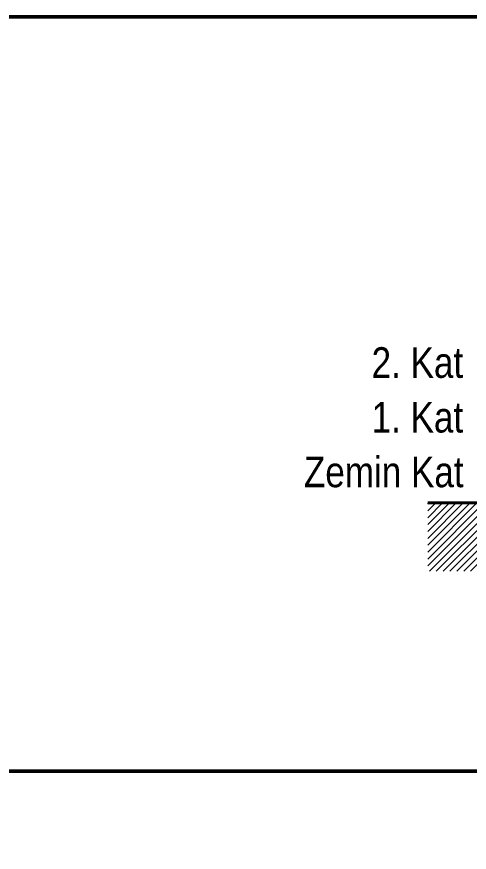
# Model space of a CAD drawing. Header units: millimetres. Extents: x 1811019 to 1873246, y -246515 to -243171.
# Drawn here: x 1815691 to 1816579, y -244868 to -243229 of the extents above; entities that cross this region are included whole.
import ezdxf

# ---------------------------------------------------------------- set-up
doc = ezdxf.new("R2010")
doc.units = ezdxf.units.MM
for name, color, linetype, lineweight in [('a_görünüş_kalın', 20, 'Continuous', 40), ('a_hatch_misc', 251, 'Continuous', 15), ('a_not_text', 7, 'Continuous', 13), ('a_çerçeve_line', 7, 'Continuous', 50)]:
    doc.layers.add(name, color=color, linetype=linetype, lineweight=lineweight)
doc.styles.get("Standard").update_dxf_attribs({"font": 'ARIALN.TTF'})

msp = doc.modelspace()

# ---------------------------------------------------------------- hatches: boundary and pattern name
at = {"layer": 'a_hatch_misc'}
h = msp.add_hatch(dxfattribs=at)
h.set_pattern_fill('ANSI31', color=256, scale=3)
h.set_pattern_definition([(45, (-39397.419, 4749.355), (-6.73519209, 6.73519209), [])])
edge = h.paths.add_edge_path()
edge.add_line((1816497.1, -244182.3), (1816497.1, -244316))
edge.add_line((1816497.1, -244316), (1817477.9, -244316))
edge.add_line((1817477.9, -244315.9), (1817477.9, -244182.3))
edge.add_line((1817477.9, -244182.3), (1817340, -244182.3))
edge.add_line((1817340, -244182.3), (1817340, -244198.5))
edge.add_line((1817340, -244198.5), (1817099.5, -244198.5))
edge.add_line((1817099.5, -244198.5), (1817099.5, -244211.5))
edge.add_line((1817099.5, -244211.5), (1817102.8, -244211.5))
edge.add_line((1817102.8, -244211.5), (1817102.8, -244214.8))
edge.add_line((1817102.8, -244214.8), (1817010.2, -244214.8))
edge.add_line((1817010.2, -244214.8), (1817010.2, -244211.5))
edge.add_line((1817010.2, -244211.5), (1817013.4, -244211.5))
edge.add_line((1817013.4, -244211.5), (1817013.4, -244198.5))
edge.add_line((1817013.4, -244198.5), (1816657.5, -244198.5))
edge.add_line((1816657.5, -244198.5), (1816657.5, -244182.3))
edge.add_line((1816657.5, -244182.3), (1816497.1, -244182.3))

# ---------------------------------------------------------------- linework, layer by layer
at = {"layer": 'a_görünüş_kalın'}
msp.add_line((1816660.8, -244182.3), (1816497.1, -244182.3), dxfattribs=at)
at = {"layer": 'a_çerçeve_line'}
msp.add_line((1813246.8, -244708.6), (1819420, -244708.6), dxfattribs=at)
msp.add_line((1813246.8, -244708.6), (1819420, -244708.6), dxfattribs=at)
msp.add_lwpolyline([(1819420, -243228.6), (1811019.2, -243228.6), (1811019.2, -246506.5), (1819420, -246506.5), (1819420, -243228.6)], dxfattribs=at)

# ---------------------------------------------------------------- texts
at = {"layer": 'a_not_text'}
for s, p in [('2. Kat', (1816387, -243936.9)), ('1. Kat', (1816387, -244044.2)), ('Zemin Kat', (1816254.2, -244151.4))]:
    msp.add_text(s, height=60, dxfattribs=at).set_placement(p)

doc.saveas('drawing.dxf')
